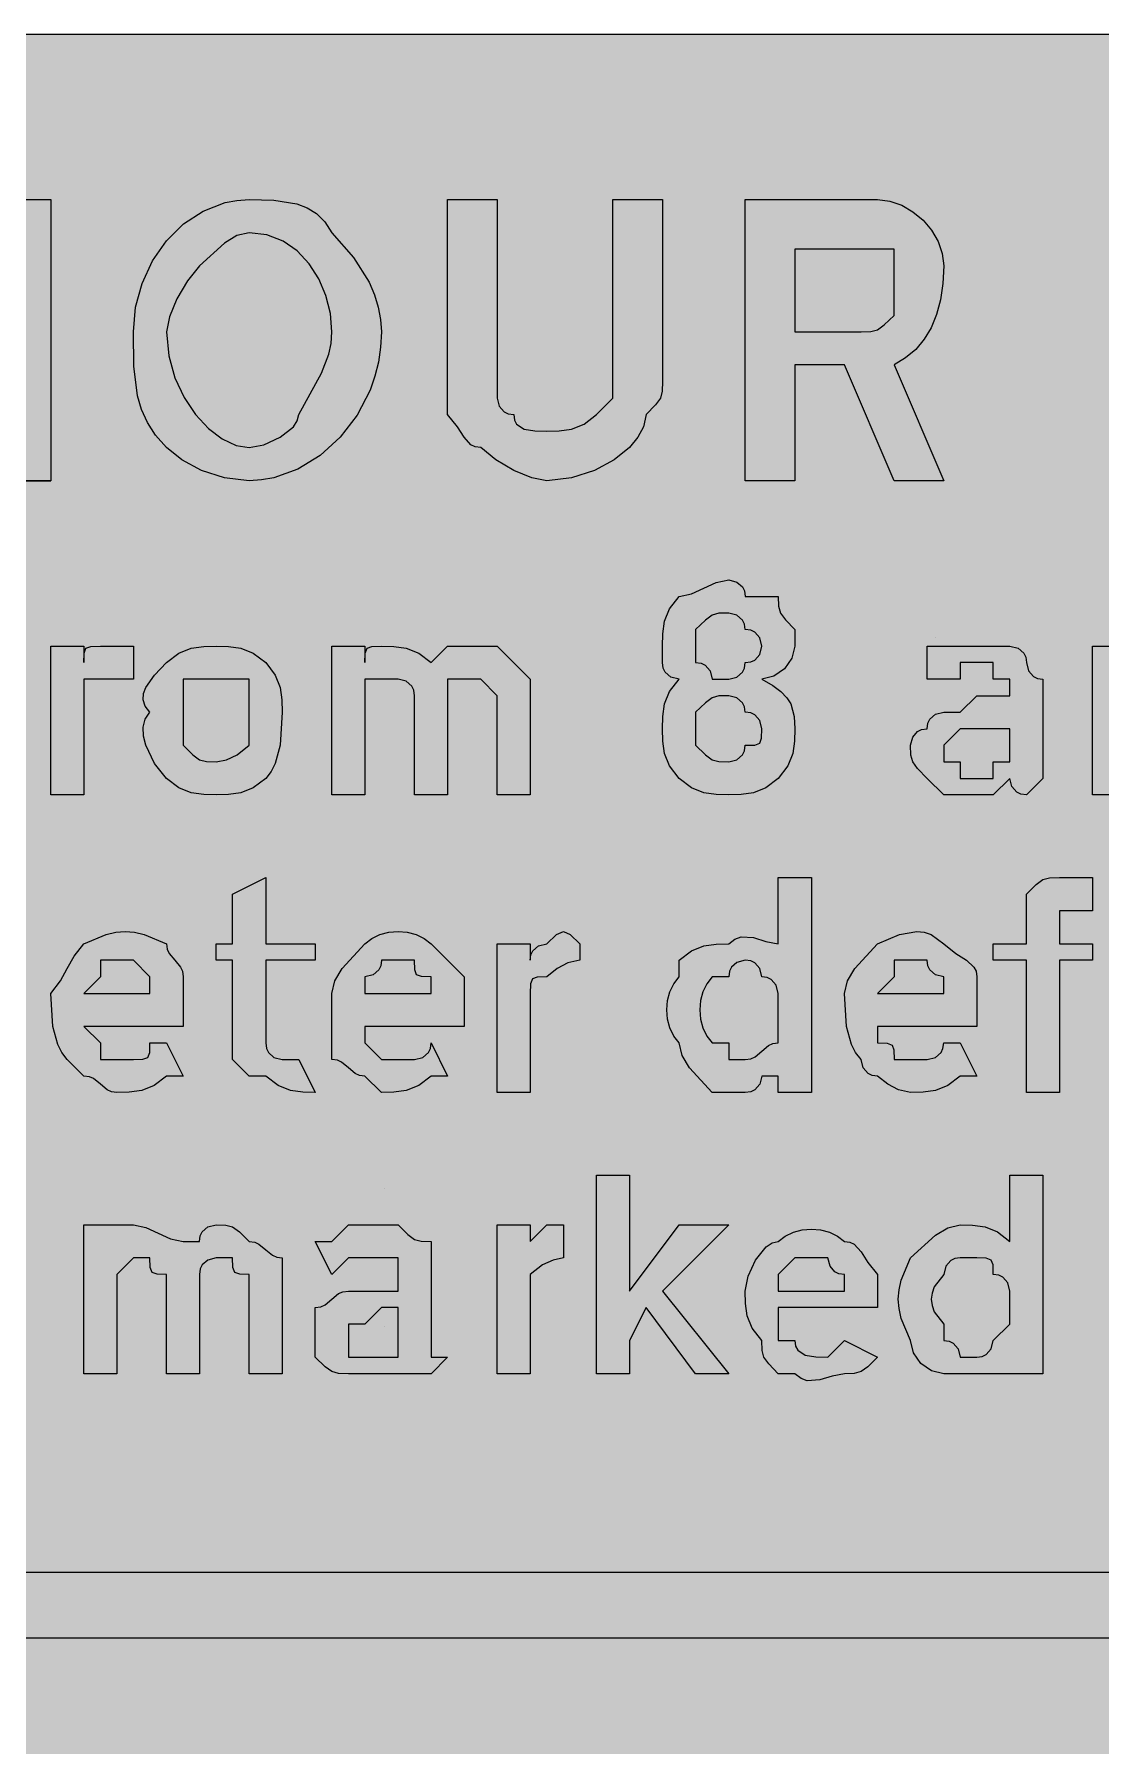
# Model space of a CAD drawing. Header units: metres. Extents: x 10 to 558, y 11 to 259.
# Drawn here: x 206.6 to 284, y 135.2 to 259.4 of the extents above; entities that cross this region are included whole.
import ezdxf

# ---------------------------------------------------------------- set-up
doc = ezdxf.new("R2010")
doc.units = ezdxf.units.M
for name, color, linetype, true_color in [('FILL_FIREBRICK_C36B00', 7, 'Continuous', 0xc36b00), ('FILL_WHITE_FFFFFF', 7, 'Continuous', 0xffffff), ('STROKE_WHITE_FFFFFF', 7, 'Continuous', 0xffffff)]:
    doc.layers.add(name, color=color, linetype=linetype, true_color=true_color)

msp = doc.modelspace()

# ---------------------------------------------------------------- hatches: boundary and pattern name
at = {"layer": 'FILL_FIREBRICK_C36B00', "true_color": 0xc36b00}
h = msp.add_hatch(color=7, dxfattribs=at)
h.dxf.hatch_style = 1
h.paths.add_polyline_path([(551.8, 259.39), (552.54, 259.23), (553.8, 258.69), (554.83, 257.92), (555.75, 257.04), (556.54, 256.54), (557.14, 255.95), (557.56, 255.31), (557.85, 254.64), (558.11, 253.33), (558.15, 252.24), (558.15, 18.24), (558.15, 15.84), (555.75, 13.44), (554.83, 12.56), (553.8, 11.79), (552.54, 11.25), (551.8, 11.09), (550.95, 11.04), (16.95, 11.04), (16.05, 11.06), (15.15, 11.19), (14.25, 11.55), (13.35, 12.24), (12.6, 12.39), (11.83, 12.75), (10.95, 13.44), (10.55, 13.94), (10.26, 14.53), (9.9, 15.84), (9.75, 18.24), (9.75, 252.24), (9.75, 254.64), (9.94, 255.52), (10.35, 256.29), (10.95, 257.04), (11.83, 257.75), (12.6, 258.24), (13.14, 258.73), (13.3, 259.04), (13.35, 259.44), (16.95, 259.44), (550.95, 259.44), (551.8, 259.39)])
at = {"layer": 'FILL_WHITE_FFFFFF', "true_color": 0xffffff}
h = msp.add_hatch(color=7, dxfattribs=at)
h.dxf.hatch_style = 1
h.paths.add_polyline_path([(204.15, 236.64), (195.75, 236.64), (195.75, 227.04), (192.15, 227.04), (192.15, 247.44), (195.75, 247.44), (195.75, 240.24), (204.15, 240.24), (204.15, 247.44), (207.75, 247.44), (207.75, 227.04), (204.15, 227.04), (204.15, 236.64)])
h = msp.add_hatch(color=7, dxfattribs=at)
h.dxf.hatch_style = 1
h.paths.add_polyline_path([(225.6, 247.14), (226.36, 246.85), (227.04, 246.43), (227.65, 245.83), (228.15, 245.04), (229.72, 243.24), (230.85, 241.44), (231.24, 240.54), (231.52, 239.64), (231.69, 238.74), (231.75, 237.84), (231.69, 236.73), (231.53, 235.65), (231.28, 234.62), (230.92, 233.62), (229.98, 231.79), (228.75, 230.19), (227.3, 228.88), (225.67, 227.88), (223.94, 227.26), (223.05, 227.1), (222.15, 227.04), (220.37, 227.25), (218.7, 227.79), (217.26, 228.56), (216.15, 229.44), (215.36, 230.34), (214.76, 231.26), (214.34, 232.2), (214.05, 233.19), (213.79, 235.35), (213.75, 237.84), (213.91, 239.63), (214.39, 241.36), (215.14, 242.99), (216.15, 244.44), (217.38, 245.67), (218.81, 246.61), (220.41, 247.22), (221.26, 247.38), (222.15, 247.44), (223.93, 247.4), (225.6, 247.14)])
h.paths.add_polyline_path([(220.35, 244.29), (218.55, 242.64), (217.67, 241.55), (216.9, 240.24), (216.36, 238.93), (216.15, 237.84), (216.31, 236.1), (216.75, 234.5), (217.42, 233.07), (218.25, 231.84), (219.2, 230.83), (220.2, 230.08), (221.2, 229.6), (222.15, 229.44), (223.22, 229.65), (224.4, 230.19), (225.36, 230.96), (225.64, 231.39), (225.75, 231.84), (227.4, 234.84), (227.94, 236.23), (228.1, 236.99), (228.15, 237.84), (228.04, 239.18), (227.72, 240.48), (227.2, 241.7), (226.5, 242.79), (225.63, 243.71), (224.61, 244.42), (223.44, 244.88), (222.15, 245.04), (221.25, 244.83), (220.35, 244.29)], flags=16)
h = msp.add_hatch(color=7, dxfattribs=at)
h.dxf.hatch_style = 1
h.paths.add_polyline_path([(240.15, 234.24), (240.15, 233.04), (240.3, 232.44), (240.66, 232.03), (240.95, 231.89), (241.35, 231.84), (241.4, 231.44), (241.56, 231.15), (242.1, 230.79), (242.87, 230.66), (243.75, 230.64), (244.65, 230.66), (245.55, 230.79), (246.45, 231.15), (247.35, 231.84), (248.55, 233.04), (248.55, 234.24), (248.55, 247.44), (252.15, 247.44), (252.15, 234.24), (252.13, 233.53), (252, 233.04), (251.64, 232.55), (250.95, 231.84), (250.76, 230.96), (250.35, 230.19), (249.75, 229.44), (248.64, 228.56), (247.2, 227.79), (245.53, 227.25), (243.75, 227.04), (242.66, 227.25), (241.35, 227.79), (240.04, 228.56), (238.95, 229.44), (238.55, 229.49), (238.24, 229.65), (237.75, 230.19), (237.26, 230.96), (236.55, 231.84), (236.55, 234.24), (236.55, 247.44), (240.15, 247.44), (240.15, 234.24)])
h = msp.add_hatch(color=7, dxfattribs=at)
h.dxf.hatch_style = 1
h.paths.add_polyline_path([(267.75, 247.44), (268.65, 247.33), (269.51, 247.03), (270.32, 246.55), (271.05, 245.94), (271.66, 245.21), (272.14, 244.4), (272.44, 243.54), (272.55, 242.64), (272.49, 241.35), (272.32, 240.16), (272.04, 239.1), (271.65, 238.14), (271.14, 237.3), (270.52, 236.56), (269.79, 235.95), (268.95, 235.44), (272.55, 227.04), (268.95, 227.04), (265.35, 235.44), (261.75, 235.44), (261.75, 227.04), (258.15, 227.04), (258.15, 247.44), (267.75, 247.44)])
h.paths.add_polyline_path([(267.26, 237.86), (267.75, 237.99), (268.24, 238.35), (268.95, 239.04), (268.95, 241.44), (268.95, 243.84), (266.55, 243.84), (261.75, 243.84), (261.75, 237.84), (266.55, 237.84), (267.26, 237.86)], flags=16)
h = msp.add_hatch(color=7, dxfattribs=at)
h.dxf.hatch_style = 1
h.paths.add_polyline_path([(261.16, 211.29), (261.45, 210.84), (261.71, 209.94), (261.75, 209.04), (261.73, 208.14), (261.6, 207.24), (261.24, 206.34), (260.55, 205.44), (259.65, 204.75), (258.75, 204.39), (257.85, 204.26), (256.95, 204.24), (256.05, 204.26), (255.15, 204.39), (254.25, 204.75), (253.35, 205.44), (252.66, 206.34), (252.3, 207.24), (252.17, 208.14), (252.15, 209.04), (252.17, 209.94), (252.3, 210.84), (252.66, 211.74), (253.35, 212.64), (252.75, 212.79), (252.34, 213.15), (252.2, 213.44), (252.15, 213.84), (252.15, 215.04), (252.17, 215.94), (252.3, 216.84), (252.66, 217.74), (253.35, 218.64), (254.25, 218.83), (255.15, 219.24), (256.05, 219.65), (256.95, 219.84), (257.55, 219.69), (257.96, 219.33), (258.1, 219.04), (258.15, 218.64), (260.55, 218.64), (260.57, 217.93), (260.7, 217.44), (261.06, 216.95), (261.75, 216.24), (261.75, 215.04), (261.54, 214.16), (261, 213.39), (260.23, 212.85), (259.35, 212.64), (260.14, 212.19), (260.74, 211.74), (261.16, 211.29)])
h.paths.add_polyline_path([(255.26, 210.93), (254.55, 210.24), (254.55, 209.04), (254.55, 207.84), (255.26, 207.15), (255.75, 206.79), (256.24, 206.66), (256.95, 206.64), (257.55, 206.79), (257.96, 207.15), (258.1, 207.44), (258.15, 207.84), (258.84, 207.86), (259.2, 207.99), (259.33, 208.35), (259.35, 209.04), (259.2, 209.64), (258.84, 210.05), (258.55, 210.19), (258.15, 210.24), (258.1, 210.64), (257.96, 210.93), (257.55, 211.29), (256.95, 211.44), (256.24, 211.42), (255.75, 211.29), (255.26, 210.93)], flags=16)
h.paths.add_polyline_path([(257.96, 213.15), (258.1, 213.44), (258.15, 213.84), (258.55, 213.89), (258.84, 214.03), (259.2, 214.44), (259.35, 215.04), (259.2, 215.64), (258.84, 216.05), (258.55, 216.19), (258.15, 216.24), (258.1, 216.64), (257.96, 216.93), (257.55, 217.29), (256.95, 217.44), (256.24, 217.42), (255.75, 217.29), (255.26, 216.93), (254.55, 216.24), (254.55, 215.04), (254.55, 213.84), (254.95, 213.79), (255.24, 213.65), (255.6, 213.24), (255.75, 212.64), (256.95, 212.64), (257.55, 212.79), (257.96, 213.15)], flags=16)
h = msp.add_hatch(color=7, dxfattribs=at)
h.dxf.hatch_style = 1
h.paths.add_polyline_path([(210.17, 214.53), (210.3, 214.89), (210.66, 215.02), (211.35, 215.04), (213.75, 215.04), (213.75, 212.64), (210.15, 212.64), (210.15, 211.44), (210.15, 210.24), (210.15, 204.24), (207.75, 204.24), (207.75, 215.04), (210.15, 215.04), (210.15, 213.84), (210.17, 214.53)])
h = msp.add_hatch(color=7, dxfattribs=at)
h.dxf.hatch_style = 1
h.paths.add_polyline_path([(214.46, 211.14), (214.49, 211.59), (214.65, 212.04), (215.29, 212.94), (216.15, 213.84), (217.05, 214.53), (217.95, 214.89), (218.85, 215.02), (219.75, 215.04), (220.65, 215.02), (221.55, 214.89), (222.45, 214.53), (223.35, 213.84), (224.04, 212.94), (224.4, 212.04), (224.53, 211.14), (224.55, 210.24), (224.4, 207.84), (224.04, 206.53), (223.75, 205.94), (223.35, 205.44), (222.45, 204.75), (221.55, 204.39), (220.65, 204.26), (219.75, 204.24), (218.85, 204.26), (217.95, 204.39), (217.05, 204.75), (216.15, 205.44), (215.29, 206.53), (214.65, 207.84), (214.49, 208.51), (214.46, 209.15), (214.61, 209.74), (214.95, 210.24), (214.61, 210.69), (214.46, 211.14)])
h.paths.add_polyline_path([(217.35, 210.24), (217.35, 207.84), (218.06, 207.15), (218.55, 206.79), (219.04, 206.66), (219.75, 206.64), (220.5, 206.79), (221.27, 207.15), (222.15, 207.84), (222.15, 210.24), (222.15, 212.64), (219.75, 212.64), (217.35, 212.64), (217.35, 210.24)], flags=16)
h = msp.add_hatch(color=7, dxfattribs=at)
h.dxf.hatch_style = 1
h.paths.add_polyline_path([(230.55, 213.84), (230.57, 214.53), (230.7, 214.89), (231.06, 215.02), (231.75, 215.04), (232.65, 215.02), (233.55, 214.89), (234.45, 214.53), (235.35, 213.84), (236.55, 215.04), (237.75, 215.04), (240.15, 215.04), (242.55, 212.64), (242.55, 211.44), (242.55, 204.24), (240.15, 204.24), (240.15, 211.44), (238.95, 212.64), (237.75, 212.64), (236.55, 212.64), (236.55, 211.44), (236.55, 204.24), (234.15, 204.24), (234.15, 211.44), (234.1, 211.84), (233.96, 212.13), (233.55, 212.49), (232.95, 212.64), (231.75, 212.64), (230.55, 212.64), (230.55, 211.44), (230.55, 204.24), (228.15, 204.24), (228.15, 215.04), (230.55, 215.04), (230.55, 213.84)])
h = msp.add_hatch(color=7, dxfattribs=at)
h.dxf.hatch_style = 1
h.paths.add_polyline_path([(272.55, 215.04), (274.95, 215.04), (277.35, 215.04), (277.95, 214.89), (278.36, 214.53), (278.5, 214.24), (278.55, 213.84), (278.7, 213.24), (279.06, 212.83), (279.35, 212.69), (279.75, 212.64), (279.75, 210.24), (279.75, 206.64), (279.75, 205.44), (278.55, 204.24), (278.15, 204.29), (277.86, 204.43), (277.5, 204.84), (277.35, 205.44), (276.15, 204.24), (273.75, 204.24), (272.55, 204.24), (271.35, 205.44), (270.66, 206.15), (270.3, 206.64), (270.17, 207.13), (270.15, 207.84), (270.3, 208.44), (270.66, 208.85), (270.95, 208.99), (271.35, 209.04), (271.4, 209.44), (271.54, 209.73), (271.95, 210.09), (272.55, 210.24), (273.75, 210.24), (274.95, 211.44), (277.35, 211.44), (277.35, 212.64), (276.15, 212.64), (276.15, 213.84), (273.75, 213.84), (273.75, 212.64), (272.55, 212.64), (271.35, 212.64), (271.35, 213.84), (271.35, 215.04), (272.55, 215.04)])
h.paths.add_polyline_path([(276.15, 206.64), (277.35, 206.64), (277.35, 207.84), (277.35, 209.04), (276.15, 209.04), (274.95, 209.04), (273.75, 209.04), (272.55, 207.84), (272.55, 206.64), (273.75, 206.64), (273.75, 205.44), (276.15, 205.44), (276.15, 206.64)], flags=16)
h = msp.add_hatch(color=7, dxfattribs=at)
h.dxf.hatch_style = 1
h.paths.add_polyline_path([(285.75, 213.84), (285.77, 214.53), (285.9, 214.89), (286.26, 215.02), (286.95, 215.04), (287.85, 215.02), (288.75, 214.89), (289.65, 214.53), (290.55, 213.84), (291.75, 215.04), (292.95, 215.04), (295.35, 215.04), (297.75, 212.64), (297.75, 211.44), (297.75, 204.24), (295.35, 204.24), (295.35, 211.44), (295.3, 211.84), (295.16, 212.13), (294.75, 212.49), (294.15, 212.64), (292.95, 212.64), (291.75, 212.64), (291.75, 211.44), (291.75, 204.24), (289.35, 204.24), (289.35, 211.44), (289.3, 211.84), (289.16, 212.13), (288.75, 212.49), (288.15, 212.64), (286.95, 212.64), (285.75, 212.64), (285.75, 211.44), (285.75, 204.24), (283.35, 204.24), (283.35, 215.04), (285.75, 215.04), (285.75, 213.84)])
h = msp.add_hatch(color=7, dxfattribs=at)
h.dxf.hatch_style = 1
h.paths.add_polyline_path([(223.4, 185.84), (223.54, 185.55), (223.95, 185.19), (224.55, 185.04), (225.75, 185.04), (226.95, 182.64), (226.05, 182.66), (225.15, 182.79), (224.25, 183.15), (223.35, 183.84), (222.15, 183.84), (220.95, 185.04), (220.95, 192.24), (219.75, 192.24), (219.75, 193.44), (220.95, 193.44), (220.95, 197.04), (223.35, 198.24), (223.35, 193.44), (226.95, 193.44), (226.95, 192.24), (223.35, 192.24), (223.35, 186.24), (223.4, 185.84)])
h = msp.add_hatch(color=7, dxfattribs=at)
h.dxf.hatch_style = 1
h.paths.add_polyline_path([(258.84, 182.83), (258.55, 182.69), (258.15, 182.64), (255.75, 182.64), (254.1, 184.44), (253.56, 185.34), (253.35, 186.24), (252.96, 186.74), (252.67, 187.33), (252.51, 187.97), (252.45, 188.64), (252.51, 189.31), (252.67, 189.95), (252.96, 190.54), (253.35, 191.04), (253.35, 192.24), (254.25, 192.93), (255.15, 193.29), (256.05, 193.42), (256.95, 193.44), (257.4, 193.78), (257.85, 193.95), (258.75, 193.89), (259.65, 193.61), (260.55, 193.44), (260.55, 198.24), (262.95, 198.24), (262.95, 182.64), (260.55, 182.64), (260.55, 183.84), (259.35, 183.84), (259.2, 183.24), (258.84, 182.83)])
h.paths.add_polyline_path([(258.86, 185.23), (259.35, 185.64), (259.84, 186.05), (260.15, 186.19), (260.55, 186.24), (260.55, 187.44), (260.55, 189.84), (260.4, 190.44), (260.04, 190.85), (259.75, 190.99), (259.35, 191.04), (259.2, 191.64), (258.84, 192.05), (258.55, 192.19), (258.15, 192.24), (257.55, 192.09), (257.14, 191.73), (257, 191.44), (256.95, 191.04), (255.75, 191.04), (255.36, 190.54), (255.07, 189.95), (254.91, 189.31), (254.85, 188.64), (254.91, 187.97), (255.07, 187.33), (255.36, 186.74), (255.75, 186.24), (256.95, 186.24), (256.95, 185.04), (258.15, 185.04), (258.55, 185.09), (258.86, 185.23)], flags=16)
h = msp.add_hatch(color=7, dxfattribs=at)
h.dxf.hatch_style = 1
h.paths.add_polyline_path([(280.95, 182.64), (278.55, 182.64), (278.55, 192.24), (276.15, 192.24), (276.15, 193.44), (278.55, 193.44), (278.55, 195.84), (278.55, 197.04), (279.26, 197.73), (279.75, 198.09), (280.24, 198.22), (280.95, 198.24), (282.15, 198.24), (283.35, 198.24), (283.35, 195.84), (282.15, 195.84), (280.95, 195.84), (280.95, 194.64), (280.95, 193.44), (283.35, 193.44), (283.35, 192.24), (280.95, 192.24), (280.95, 182.64)])
h = msp.add_hatch(color=7, dxfattribs=at)
h.dxf.hatch_style = 1
h.paths.add_polyline_path([(211.84, 182.83), (211.35, 183.24), (210.86, 183.65), (210.55, 183.79), (210.15, 183.84), (208.95, 185.04), (208.55, 185.54), (208.26, 186.13), (207.9, 187.44), (207.75, 189.84), (208.46, 190.74), (208.95, 191.64), (209.44, 192.54), (210.15, 193.44), (211.76, 194.11), (212.47, 194.28), (213.15, 194.34), (213.83, 194.28), (214.54, 194.11), (216.15, 193.44), (216.2, 193.04), (216.34, 192.73), (216.75, 192.24), (217.16, 191.75), (217.3, 191.44), (217.35, 191.04), (217.35, 187.44), (210.15, 187.44), (211.35, 186.24), (211.35, 185.04), (213.75, 185.04), (214.44, 185.06), (214.8, 185.19), (214.93, 185.55), (214.95, 186.24), (216.15, 186.24), (217.35, 183.84), (216.15, 183.84), (215.25, 183.15), (214.35, 182.79), (213.45, 182.66), (212.55, 182.64), (212.15, 182.69), (211.84, 182.83)])
h.paths.add_polyline_path([(214.95, 191.04), (213.75, 192.24), (211.35, 192.24), (211.35, 191.04), (210.15, 189.84), (214.95, 189.84), (214.95, 191.04)], flags=16)
h = msp.add_hatch(color=7, dxfattribs=at)
h.dxf.hatch_style = 1
h.paths.add_polyline_path([(230.15, 183.89), (229.84, 184.03), (229.35, 184.44), (228.86, 184.85), (228.55, 184.99), (228.15, 185.04), (228.15, 189.84), (228.36, 190.74), (228.9, 191.64), (230.55, 193.44), (231.05, 193.83), (231.64, 194.11), (232.28, 194.28), (232.95, 194.34), (233.62, 194.28), (234.26, 194.11), (234.85, 193.83), (235.35, 193.44), (237.75, 191.04), (237.75, 187.44), (230.55, 187.44), (230.55, 186.24), (231.75, 185.04), (234.15, 185.04), (234.75, 185.19), (235.16, 185.55), (235.3, 185.84), (235.35, 186.24), (236.55, 183.84), (235.35, 183.84), (234.45, 183.15), (233.55, 182.79), (232.65, 182.66), (231.75, 182.64), (230.55, 183.84), (230.15, 183.89)])
h.paths.add_polyline_path([(235.35, 191.04), (234.66, 191.06), (234.3, 191.19), (234.17, 191.55), (234.15, 192.24), (231.75, 192.24), (231.7, 191.84), (231.56, 191.55), (231.15, 191.19), (230.55, 191.04), (230.55, 189.84), (235.35, 189.84), (235.35, 191.04)], flags=16)
h = msp.add_hatch(color=7, dxfattribs=at)
h.dxf.hatch_style = 1
h.paths.add_polyline_path([(242.6, 192.64), (242.74, 192.93), (243.15, 193.29), (243.75, 193.44), (244.46, 194.11), (244.95, 194.34), (245.44, 194.11), (246.15, 193.44), (246.15, 192.24), (245.27, 192.05), (244.5, 191.64), (243.75, 191.04), (243.06, 191.02), (242.7, 190.89), (242.57, 190.53), (242.55, 189.84), (242.55, 182.64), (240.15, 182.64), (240.15, 193.44), (242.55, 193.44), (242.55, 192.24), (242.6, 192.64)])
h = msp.add_hatch(color=7, dxfattribs=at)
h.dxf.hatch_style = 1
h.paths.add_polyline_path([(268.5, 183.24), (267.75, 183.84), (267.35, 183.89), (267.06, 184.03), (266.7, 184.44), (266.55, 185.04), (266.15, 185.54), (265.86, 186.13), (265.5, 187.44), (265.35, 189.84), (265.56, 190.74), (266.1, 191.64), (267.75, 193.44), (269.34, 194.11), (270.6, 194.34), (271.14, 194.28), (271.63, 194.11), (272.55, 193.44), (273.43, 192.73), (274.2, 192.24), (274.74, 191.75), (274.9, 191.44), (274.95, 191.04), (274.95, 187.44), (267.75, 187.44), (267.75, 186.24), (268.44, 186.22), (268.8, 186.09), (268.93, 185.73), (268.95, 185.04), (271.35, 185.04), (271.95, 185.19), (272.36, 185.55), (272.5, 185.84), (272.55, 186.24), (273.75, 186.24), (274.95, 183.84), (273.75, 183.84), (272.85, 183.15), (271.95, 182.79), (271.05, 182.66), (270.15, 182.64), (269.27, 182.83), (268.5, 183.24)])
h.paths.add_polyline_path([(272.55, 191.04), (271.95, 191.19), (271.54, 191.55), (271.4, 191.84), (271.35, 192.24), (268.95, 192.24), (268.95, 191.04), (267.75, 189.84), (272.55, 189.84), (272.55, 191.04)], flags=16)
h = msp.add_hatch(color=7, dxfattribs=at)
h.dxf.hatch_style = 1
h.paths.add_polyline_path([(253.35, 173.04), (256.95, 173.04), (252.15, 168.24), (256.95, 162.24), (254.55, 162.24), (250.95, 167.04), (249.75, 164.64), (249.75, 162.24), (247.35, 162.24), (247.35, 176.64), (249.75, 176.64), (249.75, 168.24), (253.35, 173.04)])
h = msp.add_hatch(color=7, dxfattribs=at)
h.dxf.hatch_style = 1
h.paths.add_polyline_path([(273.75, 162.24), (272.55, 162.24), (271.67, 162.45), (270.9, 162.99), (270.36, 163.76), (270.15, 164.64), (269.47, 166.25), (269.31, 166.96), (269.25, 167.64), (269.31, 168.32), (269.47, 169.03), (270.15, 170.64), (271.95, 172.29), (272.85, 172.83), (273.75, 173.04), (274.65, 173.02), (275.55, 172.89), (276.45, 172.53), (277.35, 171.84), (277.35, 176.64), (279.75, 176.64), (279.75, 162.24), (277.35, 162.24), (276.15, 162.24), (274.95, 162.24), (273.75, 162.24)])
h.paths.add_polyline_path([(275.64, 163.63), (276, 164.04), (276.15, 164.64), (277.35, 165.84), (277.35, 168.24), (277.2, 168.84), (276.84, 169.25), (276.55, 169.39), (276.15, 169.44), (276.13, 170.13), (276, 170.49), (275.64, 170.62), (274.95, 170.64), (273.75, 170.64), (273.35, 170.59), (273.06, 170.45), (272.7, 170.04), (272.55, 169.44), (271.87, 168.54), (271.71, 168.09), (271.65, 167.64), (271.71, 167.19), (271.87, 166.74), (272.55, 165.84), (272.55, 164.64), (272.95, 164.59), (273.24, 164.45), (273.6, 164.04), (273.75, 163.44), (274.95, 163.44), (275.35, 163.49), (275.64, 163.63)], flags=16)
h = msp.add_hatch(color=7, dxfattribs=at)
h.dxf.hatch_style = 1
h.paths.add_polyline_path([(214.65, 172.85), (215.55, 172.44), (216.45, 172.03), (217.35, 171.84), (218.55, 171.84), (218.6, 172.24), (218.74, 172.53), (219.15, 172.89), (219.75, 173.04), (220.46, 173.02), (220.95, 172.89), (221.44, 172.53), (222.15, 171.84), (222.55, 171.79), (222.86, 171.65), (223.35, 171.24), (223.84, 170.83), (224.15, 170.69), (224.55, 170.64), (224.55, 169.44), (224.55, 162.24), (222.15, 162.24), (222.15, 168.24), (222.15, 169.44), (221.46, 169.46), (221.1, 169.59), (220.97, 169.95), (220.95, 170.64), (219.75, 170.64), (219.15, 170.49), (218.74, 170.13), (218.6, 169.84), (218.55, 169.44), (218.55, 168.24), (218.55, 162.24), (216.15, 162.24), (216.15, 168.24), (216.15, 169.44), (215.46, 169.46), (215.1, 169.59), (214.97, 169.95), (214.95, 170.64), (213.75, 170.64), (212.55, 169.44), (212.55, 168.24), (212.55, 162.24), (210.15, 162.24), (210.15, 173.04), (212.55, 173.04), (213.75, 173.04), (214.65, 172.85)])
h = msp.add_hatch(color=7, dxfattribs=at)
h.dxf.hatch_style = 1
h.paths.add_polyline_path([(229.35, 173.04), (230.55, 173.04), (232.95, 173.04), (233.66, 172.35), (234.15, 171.99), (234.64, 171.86), (235.35, 171.84), (235.35, 170.64), (235.35, 168.24), (235.35, 164.64), (235.35, 163.44), (236.55, 163.44), (235.35, 162.24), (234.15, 162.24), (231.75, 162.24), (230.55, 162.24), (229.35, 162.24), (228.64, 162.26), (228.15, 162.39), (227.66, 162.75), (226.95, 163.44), (226.95, 164.64), (226.95, 167.04), (227.35, 167.09), (227.66, 167.23), (228.15, 167.64), (228.64, 168.05), (228.95, 168.19), (229.35, 168.24), (230.55, 168.24), (231.75, 168.24), (232.95, 168.24), (232.95, 169.44), (232.95, 170.64), (231.75, 170.64), (230.55, 170.64), (229.35, 170.64), (228.15, 169.44), (226.95, 171.84), (228.15, 171.84), (229.35, 173.04)])
h.paths.add_polyline_path([(232.95, 163.44), (232.95, 164.64), (232.95, 167.04), (231.75, 167.04), (230.55, 165.84), (229.35, 165.84), (229.35, 164.64), (229.35, 163.44), (230.55, 163.44), (231.75, 163.44), (232.95, 163.44)], flags=16)
h = msp.add_hatch(color=7, dxfattribs=at)
h.dxf.hatch_style = 1
h.paths.add_polyline_path([(243.75, 173.04), (244.95, 173.04), (244.95, 170.64), (244.2, 170.49), (243.43, 170.13), (242.55, 169.44), (242.55, 168.24), (242.55, 162.24), (240.15, 162.24), (240.15, 173.04), (242.55, 173.04), (242.55, 171.84), (243.75, 173.04)])
h = msp.add_hatch(color=7, dxfattribs=at)
h.dxf.hatch_style = 1
h.paths.add_polyline_path([(259.86, 162.95), (259.5, 163.44), (259.37, 163.93), (259.35, 164.64), (258.66, 165.54), (258.3, 166.44), (258.17, 167.34), (258.15, 168.24), (258.36, 169.31), (258.9, 170.49), (259.67, 171.45), (260.1, 171.73), (260.55, 171.84), (261.05, 172.23), (261.64, 172.51), (262.28, 172.68), (262.95, 172.74), (263.62, 172.68), (264.26, 172.51), (264.85, 172.23), (265.35, 171.84), (265.75, 171.79), (266.06, 171.63), (266.55, 171.09), (267.04, 170.32), (267.75, 169.44), (267.75, 167.04), (260.55, 167.04), (260.55, 164.64), (261.75, 164.64), (261.8, 164.24), (261.96, 163.95), (262.5, 163.59), (263.27, 163.46), (264.15, 163.44), (265.35, 164.64), (267.75, 163.44), (267.04, 162.75), (266.55, 162.39), (266.06, 162.26), (265.35, 162.24), (264.45, 162.07), (263.55, 161.79), (262.65, 161.73), (262.2, 161.9), (261.75, 162.24), (260.55, 162.24), (259.86, 162.95)])
h.paths.add_polyline_path([(265.35, 169.44), (264.95, 169.49), (264.66, 169.63), (264.3, 170.04), (264.15, 170.64), (261.75, 170.64), (260.55, 169.44), (260.55, 168.24), (265.35, 168.24), (265.35, 169.44)], flags=16)
h = msp.add_hatch(color=7, dxfattribs=at)
h.dxf.hatch_style = 1
h.paths.add_polyline_path([(62.55, 143.04), (62.55, 147.84), (495.75, 147.84), (490.95, 152.64), (498.15, 152.64), (505.35, 145.44), (498.15, 139.44), (490.95, 139.44), (495.75, 143.04), (62.55, 143.04)])

# ---------------------------------------------------------------- linework, layer by layer
at = {"layer": 'FILL_FIREBRICK_C36B00', "lineweight": 0, "true_color": 0xc36b00}
msp.add_lwpolyline([(16.95, 259.44), (550.95, 259.44)], dxfattribs=at)
at = {"layer": 'FILL_WHITE_FFFFFF', "lineweight": 0, "true_color": 0xffffff}
for points in [[(204.15, 236.64), (195.75, 236.64), (195.75, 227.04), (192.15, 227.04), (192.15, 247.44), (195.75, 247.44), (195.75, 240.24), (204.15, 240.24), (204.15, 247.44), (207.75, 247.44), (207.75, 227.04), (204.15, 227.04)], [(225.6, 247.14), (226.36, 246.85), (227.04, 246.43), (227.65, 245.83), (228.15, 245.04), (229.72, 243.24), (230.85, 241.44), (231.24, 240.54), (231.52, 239.64), (231.69, 238.74), (231.75, 237.84), (231.69, 236.73), (231.53, 235.65), (231.28, 234.62), (230.92, 233.62), (229.98, 231.79), (228.75, 230.19), (227.3, 228.88), (225.67, 227.88), (223.94, 227.26), (223.05, 227.1), (222.15, 227.04), (220.37, 227.25), (218.7, 227.79), (217.26, 228.56), (216.15, 229.44), (215.36, 230.34), (214.76, 231.26), (214.34, 232.2), (214.05, 233.19), (213.79, 235.35), (213.75, 237.84), (213.91, 239.63), (214.39, 241.36), (215.14, 242.99), (216.15, 244.44), (217.38, 245.67), (218.81, 246.61), (220.41, 247.22), (221.26, 247.38), (222.15, 247.44), (223.93, 247.4)], [(240.15, 234.24), (240.15, 233.04), (240.3, 232.44), (240.66, 232.03), (240.95, 231.89), (241.35, 231.84), (241.4, 231.44), (241.56, 231.15), (242.1, 230.79), (242.87, 230.66), (243.75, 230.64), (244.65, 230.66), (245.55, 230.79), (246.45, 231.15), (247.35, 231.84), (248.55, 233.04), (248.55, 234.24), (248.55, 247.44), (252.15, 247.44), (252.15, 234.24), (252.13, 233.53), (252, 233.04), (251.64, 232.55), (250.95, 231.84), (250.76, 230.96), (250.35, 230.19), (249.75, 229.44), (248.64, 228.56), (247.2, 227.79), (245.53, 227.25), (243.75, 227.04), (242.66, 227.25), (241.35, 227.79), (240.04, 228.56), (238.95, 229.44), (238.55, 229.49), (238.24, 229.65), (237.75, 230.19), (237.26, 230.96), (236.55, 231.84), (236.55, 234.24), (236.55, 247.44), (240.15, 247.44)], [(267.75, 247.44), (268.65, 247.33), (269.51, 247.03), (270.32, 246.55), (271.05, 245.94), (271.66, 245.21), (272.14, 244.4), (272.44, 243.54), (272.55, 242.64), (272.49, 241.35), (272.32, 240.16), (272.04, 239.1), (271.65, 238.14), (271.14, 237.3), (270.52, 236.56), (269.79, 235.95), (268.95, 235.44), (272.55, 227.04), (268.95, 227.04), (265.35, 235.44), (261.75, 235.44), (261.75, 227.04), (258.15, 227.04), (258.15, 247.44)], [(220.35, 244.29), (218.55, 242.64), (217.67, 241.55), (216.9, 240.24), (216.36, 238.93), (216.15, 237.84), (216.31, 236.1), (216.75, 234.5), (217.42, 233.07), (218.25, 231.84), (219.2, 230.83), (220.2, 230.08), (221.2, 229.6), (222.15, 229.44), (223.22, 229.65), (224.4, 230.19), (225.36, 230.96), (225.64, 231.39), (225.75, 231.84), (227.4, 234.84), (227.94, 236.23), (228.1, 236.99), (228.15, 237.84), (228.04, 239.18), (227.72, 240.48), (227.2, 241.7), (226.5, 242.79), (225.63, 243.71), (224.61, 244.42), (223.44, 244.88), (222.15, 245.04), (221.25, 244.83)], [(267.26, 237.86), (267.75, 237.99), (268.24, 238.35), (268.95, 239.04), (268.95, 241.44), (268.95, 243.84), (266.55, 243.84), (261.75, 243.84), (261.75, 237.84), (266.55, 237.84)], [(261.16, 211.29), (261.45, 210.84), (261.71, 209.94), (261.75, 209.04), (261.73, 208.14), (261.6, 207.24), (261.24, 206.34), (260.55, 205.44), (259.65, 204.75), (258.75, 204.39), (257.85, 204.26), (256.95, 204.24), (256.05, 204.26), (255.15, 204.39), (254.25, 204.75), (253.35, 205.44), (252.66, 206.34), (252.3, 207.24), (252.17, 208.14), (252.15, 209.04), (252.17, 209.94), (252.3, 210.84), (252.66, 211.74), (253.35, 212.64), (252.75, 212.79), (252.34, 213.15), (252.2, 213.44), (252.15, 213.84), (252.15, 215.04), (252.17, 215.94), (252.3, 216.84), (252.66, 217.74), (253.35, 218.64), (254.25, 218.83), (255.15, 219.24), (256.05, 219.65), (256.95, 219.84), (257.55, 219.69), (257.96, 219.33), (258.1, 219.04), (258.15, 218.64), (260.55, 218.64), (260.57, 217.93), (260.7, 217.44), (261.06, 216.95), (261.75, 216.24), (261.75, 215.04), (261.54, 214.16), (261, 213.39), (260.23, 212.85), (259.35, 212.64), (260.14, 212.19), (260.74, 211.74)], [(257.96, 213.15), (258.1, 213.44), (258.15, 213.84), (258.55, 213.89), (258.84, 214.03), (259.2, 214.44), (259.35, 215.04), (259.2, 215.64), (258.84, 216.05), (258.55, 216.19), (258.15, 216.24), (258.1, 216.64), (257.96, 216.93), (257.55, 217.29), (256.95, 217.44), (256.24, 217.42), (255.75, 217.29), (255.26, 216.93), (254.55, 216.24), (254.55, 215.04), (254.55, 213.84), (254.95, 213.79), (255.24, 213.65), (255.6, 213.24), (255.75, 212.64), (256.95, 212.64), (257.55, 212.79)], [(210.17, 214.53), (210.3, 214.89), (210.66, 215.02), (211.35, 215.04), (213.75, 215.04), (213.75, 212.64), (210.15, 212.64), (210.15, 211.44), (210.15, 210.24), (210.15, 204.24), (207.75, 204.24), (207.75, 215.04), (210.15, 215.04), (210.15, 213.84)], [(214.46, 211.14), (214.49, 211.59), (214.65, 212.04), (215.29, 212.94), (216.15, 213.84), (217.05, 214.53), (217.95, 214.89), (218.85, 215.02), (219.75, 215.04), (220.65, 215.02), (221.55, 214.89), (222.45, 214.53), (223.35, 213.84), (224.04, 212.94), (224.4, 212.04), (224.53, 211.14), (224.55, 210.24), (224.4, 207.84), (224.04, 206.53), (223.75, 205.94), (223.35, 205.44), (222.45, 204.75), (221.55, 204.39), (220.65, 204.26), (219.75, 204.24), (218.85, 204.26), (217.95, 204.39), (217.05, 204.75), (216.15, 205.44), (215.29, 206.53), (214.65, 207.84), (214.49, 208.51), (214.46, 209.15), (214.61, 209.74), (214.95, 210.24), (214.61, 210.69)], [(230.55, 213.84), (230.57, 214.53), (230.7, 214.89), (231.06, 215.02), (231.75, 215.04), (232.65, 215.02), (233.55, 214.89), (234.45, 214.53), (235.35, 213.84), (236.55, 215.04), (237.75, 215.04), (240.15, 215.04), (242.55, 212.64), (242.55, 211.44), (242.55, 204.24), (240.15, 204.24), (240.15, 211.44), (238.95, 212.64), (237.75, 212.64), (236.55, 212.64), (236.55, 211.44), (236.55, 204.24), (234.15, 204.24), (234.15, 211.44), (234.1, 211.84), (233.96, 212.13), (233.55, 212.49), (232.95, 212.64), (231.75, 212.64), (230.55, 212.64), (230.55, 211.44), (230.55, 204.24), (228.15, 204.24), (228.15, 215.04), (230.55, 215.04)], [(272.55, 215.04), (274.95, 215.04), (277.35, 215.04), (277.95, 214.89), (278.36, 214.53), (278.5, 214.24), (278.55, 213.84), (278.7, 213.24), (279.06, 212.83), (279.35, 212.69), (279.75, 212.64), (279.75, 210.24), (279.75, 206.64), (279.75, 205.44), (278.55, 204.24), (278.15, 204.29), (277.86, 204.43), (277.5, 204.84), (277.35, 205.44), (276.15, 204.24), (273.75, 204.24), (272.55, 204.24), (271.35, 205.44), (270.66, 206.15), (270.3, 206.64), (270.17, 207.13), (270.15, 207.84), (270.3, 208.44), (270.66, 208.85), (270.95, 208.99), (271.35, 209.04), (271.4, 209.44), (271.54, 209.73), (271.95, 210.09), (272.55, 210.24), (273.75, 210.24), (274.95, 211.44), (277.35, 211.44), (277.35, 212.64), (276.15, 212.64), (276.15, 213.84), (273.75, 213.84), (273.75, 212.64), (272.55, 212.64), (271.35, 212.64), (271.35, 213.84), (271.35, 215.04)], [(217.35, 210.24), (217.35, 207.84), (218.06, 207.15), (218.55, 206.79), (219.04, 206.66), (219.75, 206.64), (220.5, 206.79), (221.27, 207.15), (222.15, 207.84), (222.15, 210.24), (222.15, 212.64), (219.75, 212.64), (217.35, 212.64)], [(255.26, 210.93), (254.55, 210.24), (254.55, 209.04), (254.55, 207.84), (255.26, 207.15), (255.75, 206.79), (256.24, 206.66), (256.95, 206.64), (257.55, 206.79), (257.96, 207.15), (258.1, 207.44), (258.15, 207.84), (258.84, 207.86), (259.2, 207.99), (259.33, 208.35), (259.35, 209.04), (259.2, 209.64), (258.84, 210.05), (258.55, 210.19), (258.15, 210.24), (258.1, 210.64), (257.96, 210.93), (257.55, 211.29), (256.95, 211.44), (256.24, 211.42), (255.75, 211.29)], [(276.15, 206.64), (277.35, 206.64), (277.35, 207.84), (277.35, 209.04), (276.15, 209.04), (274.95, 209.04), (273.75, 209.04), (272.55, 207.84), (272.55, 206.64), (273.75, 206.64), (273.75, 205.44), (276.15, 205.44)], [(223.4, 185.84), (223.54, 185.55), (223.95, 185.19), (224.55, 185.04), (225.75, 185.04), (226.95, 182.64), (226.05, 182.66), (225.15, 182.79), (224.25, 183.15), (223.35, 183.84), (222.15, 183.84), (220.95, 185.04), (220.95, 192.24), (219.75, 192.24), (219.75, 193.44), (220.95, 193.44), (220.95, 197.04), (223.35, 198.24), (223.35, 193.44), (226.95, 193.44), (226.95, 192.24), (223.35, 192.24), (223.35, 186.24)], [(258.84, 182.83), (258.55, 182.69), (258.15, 182.64), (255.75, 182.64), (254.1, 184.44), (253.56, 185.34), (253.35, 186.24), (252.96, 186.74), (252.67, 187.33), (252.51, 187.97), (252.45, 188.64), (252.51, 189.31), (252.67, 189.95), (252.96, 190.54), (253.35, 191.04), (253.35, 192.24), (254.25, 192.93), (255.15, 193.29), (256.05, 193.42), (256.95, 193.44), (257.4, 193.78), (257.85, 193.95), (258.75, 193.89), (259.65, 193.61), (260.55, 193.44), (260.55, 198.24), (262.95, 198.24), (262.95, 182.64), (260.55, 182.64), (260.55, 183.84), (259.35, 183.84), (259.2, 183.24)], [(280.95, 182.64), (278.55, 182.64), (278.55, 192.24), (276.15, 192.24), (276.15, 193.44), (278.55, 193.44), (278.55, 195.84), (278.55, 197.04), (279.26, 197.73), (279.75, 198.09), (280.24, 198.22), (280.95, 198.24), (282.15, 198.24), (283.35, 198.24), (283.35, 195.84), (282.15, 195.84), (280.95, 195.84), (280.95, 194.64), (280.95, 193.44), (283.35, 193.44), (283.35, 192.24), (280.95, 192.24)], [(211.84, 182.83), (211.35, 183.24), (210.86, 183.65), (210.55, 183.79), (210.15, 183.84), (208.95, 185.04), (208.55, 185.54), (208.26, 186.13), (207.9, 187.44), (207.75, 189.84), (208.46, 190.74), (208.95, 191.64), (209.44, 192.54), (210.15, 193.44), (211.76, 194.11), (212.47, 194.28), (213.15, 194.34), (213.83, 194.28), (214.54, 194.11), (216.15, 193.44), (216.2, 193.04), (216.34, 192.73), (216.75, 192.24), (217.16, 191.75), (217.3, 191.44), (217.35, 191.04), (217.35, 187.44), (210.15, 187.44), (211.35, 186.24), (211.35, 185.04), (213.75, 185.04), (214.44, 185.06), (214.8, 185.19), (214.93, 185.55), (214.95, 186.24), (216.15, 186.24), (217.35, 183.84), (216.15, 183.84), (215.25, 183.15), (214.35, 182.79), (213.45, 182.66), (212.55, 182.64), (212.15, 182.69)], [(230.15, 183.89), (229.84, 184.03), (229.35, 184.44), (228.86, 184.85), (228.55, 184.99), (228.15, 185.04), (228.15, 189.84), (228.36, 190.74), (228.9, 191.64), (230.55, 193.44), (231.05, 193.83), (231.64, 194.11), (232.28, 194.28), (232.95, 194.34), (233.62, 194.28), (234.26, 194.11), (234.85, 193.83), (235.35, 193.44), (237.75, 191.04), (237.75, 187.44), (230.55, 187.44), (230.55, 186.24), (231.75, 185.04), (234.15, 185.04), (234.75, 185.19), (235.16, 185.55), (235.3, 185.84), (235.35, 186.24), (236.55, 183.84), (235.35, 183.84), (234.45, 183.15), (233.55, 182.79), (232.65, 182.66), (231.75, 182.64), (230.55, 183.84)], [(242.6, 192.64), (242.74, 192.93), (243.15, 193.29), (243.75, 193.44), (244.46, 194.11), (244.95, 194.34), (245.44, 194.11), (246.15, 193.44), (246.15, 192.24), (245.27, 192.05), (244.5, 191.64), (243.75, 191.04), (243.06, 191.02), (242.7, 190.89), (242.57, 190.53), (242.55, 189.84), (242.55, 182.64), (240.15, 182.64), (240.15, 193.44), (242.55, 193.44), (242.55, 192.24)], [(268.5, 183.24), (267.75, 183.84), (267.35, 183.89), (267.06, 184.03), (266.7, 184.44), (266.55, 185.04), (266.15, 185.54), (265.86, 186.13), (265.5, 187.44), (265.35, 189.84), (265.56, 190.74), (266.1, 191.64), (267.75, 193.44), (269.34, 194.11), (270.6, 194.34), (271.14, 194.28), (271.63, 194.11), (272.55, 193.44), (273.43, 192.73), (274.2, 192.24), (274.74, 191.75), (274.9, 191.44), (274.95, 191.04), (274.95, 187.44), (267.75, 187.44), (267.75, 186.24), (268.44, 186.22), (268.8, 186.09), (268.93, 185.73), (268.95, 185.04), (271.35, 185.04), (271.95, 185.19), (272.36, 185.55), (272.5, 185.84), (272.55, 186.24), (273.75, 186.24), (274.95, 183.84), (273.75, 183.84), (272.85, 183.15), (271.95, 182.79), (271.05, 182.66), (270.15, 182.64), (269.27, 182.83)], [(214.95, 191.04), (213.75, 192.24), (211.35, 192.24), (211.35, 191.04), (210.15, 189.84), (214.95, 189.84)], [(235.35, 191.04), (234.66, 191.06), (234.3, 191.19), (234.17, 191.55), (234.15, 192.24), (231.75, 192.24), (231.7, 191.84), (231.56, 191.55), (231.15, 191.19), (230.55, 191.04), (230.55, 189.84), (235.35, 189.84)], [(258.86, 185.23), (259.35, 185.64), (259.84, 186.05), (260.15, 186.19), (260.55, 186.24), (260.55, 187.44), (260.55, 189.84), (260.4, 190.44), (260.04, 190.85), (259.75, 190.99), (259.35, 191.04), (259.2, 191.64), (258.84, 192.05), (258.55, 192.19), (258.15, 192.24), (257.55, 192.09), (257.14, 191.73), (257, 191.44), (256.95, 191.04), (255.75, 191.04), (255.36, 190.54), (255.07, 189.95), (254.91, 189.31), (254.85, 188.64), (254.91, 187.97), (255.07, 187.33), (255.36, 186.74), (255.75, 186.24), (256.95, 186.24), (256.95, 185.04), (258.15, 185.04), (258.55, 185.09)], [(272.55, 191.04), (271.95, 191.19), (271.54, 191.55), (271.4, 191.84), (271.35, 192.24), (268.95, 192.24), (268.95, 191.04), (267.75, 189.84), (272.55, 189.84)], [(253.35, 173.04), (256.95, 173.04), (252.15, 168.24), (256.95, 162.24), (254.55, 162.24), (250.95, 167.04), (249.75, 164.64), (249.75, 162.24), (247.35, 162.24), (247.35, 176.64), (249.75, 176.64), (249.75, 168.24)], [(273.75, 162.24), (272.55, 162.24), (271.67, 162.45), (270.9, 162.99), (270.36, 163.76), (270.15, 164.64), (269.47, 166.25), (269.31, 166.96), (269.25, 167.64), (269.31, 168.32), (269.47, 169.03), (270.15, 170.64), (271.95, 172.29), (272.85, 172.83), (273.75, 173.04), (274.65, 173.02), (275.55, 172.89), (276.45, 172.53), (277.35, 171.84), (277.35, 176.64), (279.75, 176.64), (279.75, 162.24), (277.35, 162.24), (276.15, 162.24), (274.95, 162.24)], [(214.65, 172.85), (215.55, 172.44), (216.45, 172.03), (217.35, 171.84), (218.55, 171.84), (218.6, 172.24), (218.74, 172.53), (219.15, 172.89), (219.75, 173.04), (220.46, 173.02), (220.95, 172.89), (221.44, 172.53), (222.15, 171.84), (222.55, 171.79), (222.86, 171.65), (223.35, 171.24), (223.84, 170.83), (224.15, 170.69), (224.55, 170.64), (224.55, 169.44), (224.55, 162.24), (222.15, 162.24), (222.15, 168.24), (222.15, 169.44), (221.46, 169.46), (221.1, 169.59), (220.97, 169.95), (220.95, 170.64), (219.75, 170.64), (219.15, 170.49), (218.74, 170.13), (218.6, 169.84), (218.55, 169.44), (218.55, 168.24), (218.55, 162.24), (216.15, 162.24), (216.15, 168.24), (216.15, 169.44), (215.46, 169.46), (215.1, 169.59), (214.97, 169.95), (214.95, 170.64), (213.75, 170.64), (212.55, 169.44), (212.55, 168.24), (212.55, 162.24), (210.15, 162.24), (210.15, 173.04), (212.55, 173.04), (213.75, 173.04)], [(229.35, 173.04), (230.55, 173.04), (232.95, 173.04), (233.66, 172.35), (234.15, 171.99), (234.64, 171.86), (235.35, 171.84), (235.35, 170.64), (235.35, 168.24), (235.35, 164.64), (235.35, 163.44), (236.55, 163.44), (235.35, 162.24), (234.15, 162.24), (231.75, 162.24), (230.55, 162.24), (229.35, 162.24), (228.64, 162.26), (228.15, 162.39), (227.66, 162.75), (226.95, 163.44), (226.95, 164.64), (226.95, 167.04), (227.35, 167.09), (227.66, 167.23), (228.15, 167.64), (228.64, 168.05), (228.95, 168.19), (229.35, 168.24), (230.55, 168.24), (231.75, 168.24), (232.95, 168.24), (232.95, 169.44), (232.95, 170.64), (231.75, 170.64), (230.55, 170.64), (229.35, 170.64), (228.15, 169.44), (226.95, 171.84), (228.15, 171.84)], [(243.75, 173.04), (244.95, 173.04), (244.95, 170.64), (244.2, 170.49), (243.43, 170.13), (242.55, 169.44), (242.55, 168.24), (242.55, 162.24), (240.15, 162.24), (240.15, 173.04), (242.55, 173.04), (242.55, 171.84)], [(259.86, 162.95), (259.5, 163.44), (259.37, 163.93), (259.35, 164.64), (258.66, 165.54), (258.3, 166.44), (258.17, 167.34), (258.15, 168.24), (258.36, 169.31), (258.9, 170.49), (259.67, 171.45), (260.1, 171.73), (260.55, 171.84), (261.05, 172.23), (261.64, 172.51), (262.28, 172.68), (262.95, 172.74), (263.62, 172.68), (264.26, 172.51), (264.85, 172.23), (265.35, 171.84), (265.75, 171.79), (266.06, 171.63), (266.55, 171.09), (267.04, 170.32), (267.75, 169.44), (267.75, 167.04), (260.55, 167.04), (260.55, 164.64), (261.75, 164.64), (261.8, 164.24), (261.96, 163.95), (262.5, 163.59), (263.27, 163.46), (264.15, 163.44), (265.35, 164.64), (267.75, 163.44), (267.04, 162.75), (266.55, 162.39), (266.06, 162.26), (265.35, 162.24), (264.45, 162.07), (263.55, 161.79), (262.65, 161.73), (262.2, 161.9), (261.75, 162.24), (260.55, 162.24)], [(265.35, 169.44), (264.95, 169.49), (264.66, 169.63), (264.3, 170.04), (264.15, 170.64), (261.75, 170.64), (260.55, 169.44), (260.55, 168.24), (265.35, 168.24)], [(275.64, 163.63), (276, 164.04), (276.15, 164.64), (277.35, 165.84), (277.35, 168.24), (277.2, 168.84), (276.84, 169.25), (276.55, 169.39), (276.15, 169.44), (276.13, 170.13), (276, 170.49), (275.64, 170.62), (274.95, 170.64), (273.75, 170.64), (273.35, 170.59), (273.06, 170.45), (272.7, 170.04), (272.55, 169.44), (271.87, 168.54), (271.71, 168.09), (271.65, 167.64), (271.71, 167.19), (271.87, 166.74), (272.55, 165.84), (272.55, 164.64), (272.95, 164.59), (273.24, 164.45), (273.6, 164.04), (273.75, 163.44), (274.95, 163.44), (275.35, 163.49)], [(232.95, 163.44), (232.95, 164.64), (232.95, 167.04), (231.75, 167.04), (230.55, 165.84), (229.35, 165.84), (229.35, 164.64), (229.35, 163.44), (230.55, 163.44), (231.75, 163.44)], [(62.55, 143.04), (62.55, 147.84), (495.75, 147.84), (490.95, 152.64), (498.15, 152.64), (505.35, 145.44), (498.15, 139.44), (490.95, 139.44), (495.75, 143.04)]]:
    msp.add_lwpolyline(points, close=True, dxfattribs=at)
msp.add_lwpolyline([(285.75, 204.24), (283.35, 204.24), (283.35, 215.04), (285.75, 215.04)], dxfattribs=at)
at = {"layer": 'STROKE_WHITE_FFFFFF', "lineweight": 0, "true_color": 0xffffff}
for points in [[(258.15, 227.04), (258.15, 247.44)], [(204.15, 227.04), (207.75, 227.04), (204.15, 227.04)], [(271.95, 215.68), (271.95, 215.68)], [(271.95, 215.68), (271.95, 215.68)], [(271.95, 215.68), (271.95, 215.68)], [(231.95, 175.68), (231.95, 175.68)], [(231.95, 175.68), (231.95, 175.68)], [(231.95, 165.68), (231.95, 165.68)]]:
    msp.add_lwpolyline(points, dxfattribs=at)

doc.saveas('drawing.dxf')
